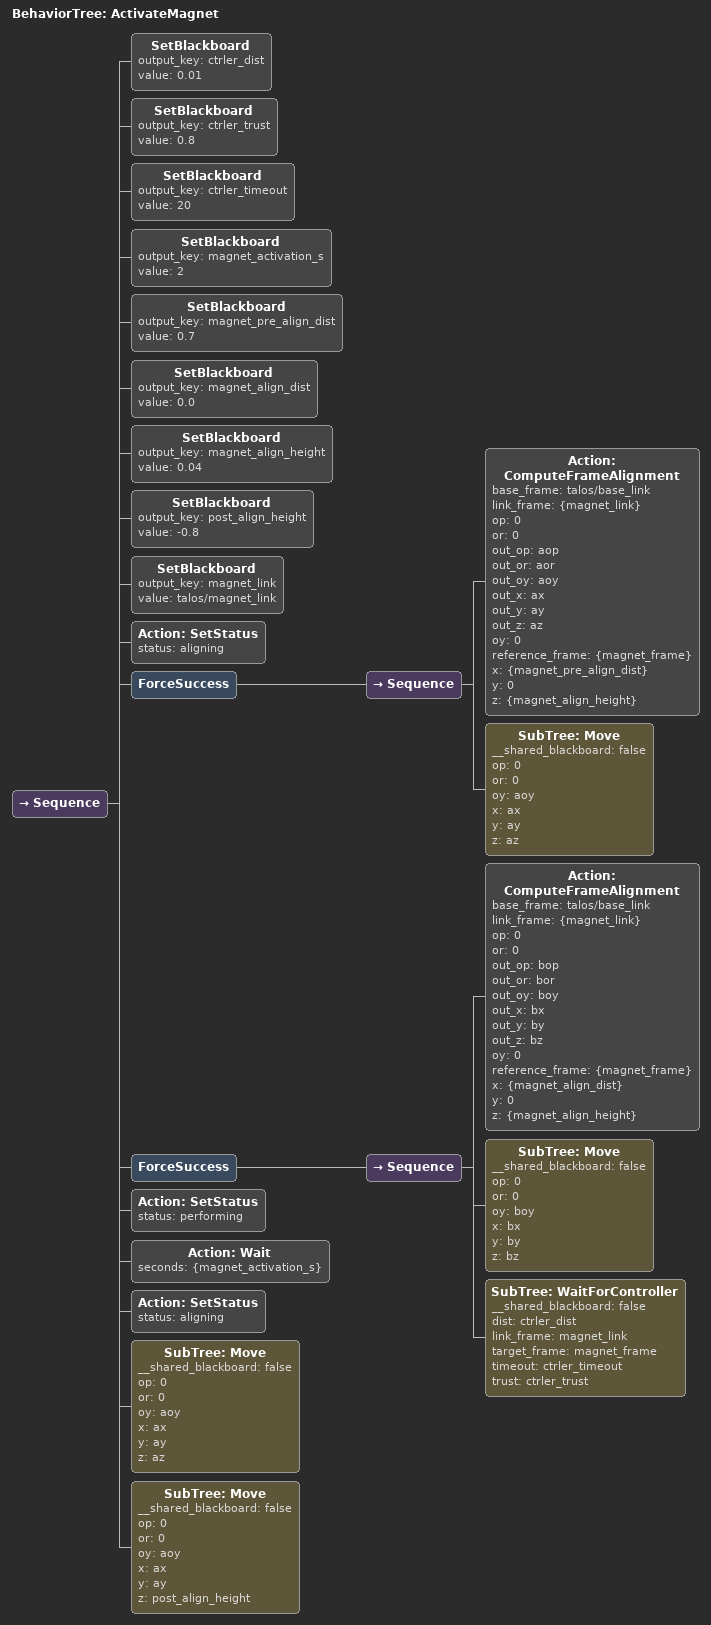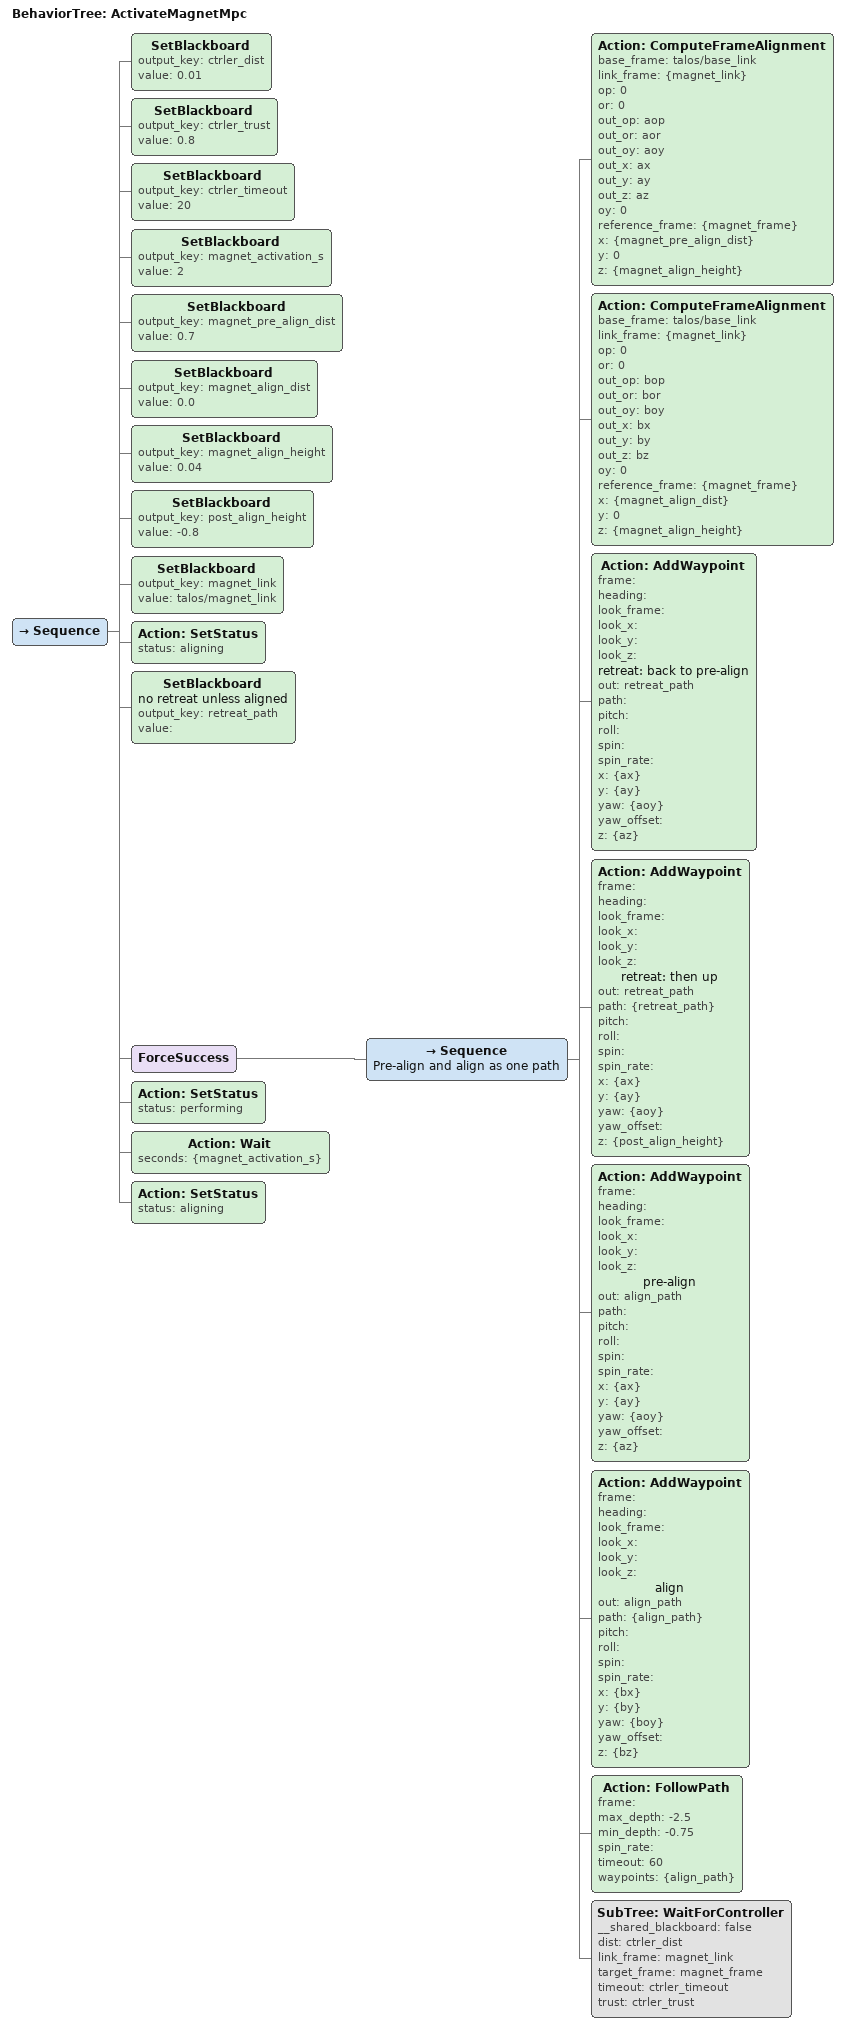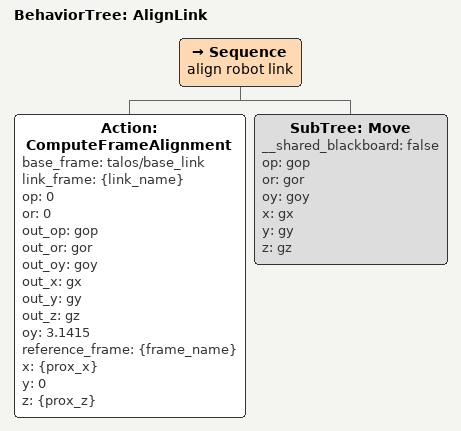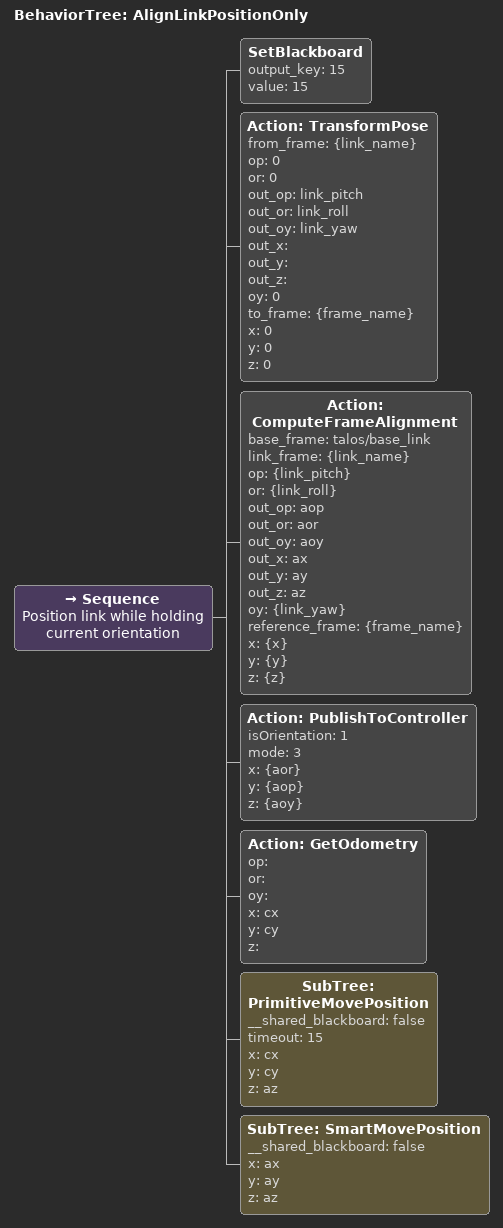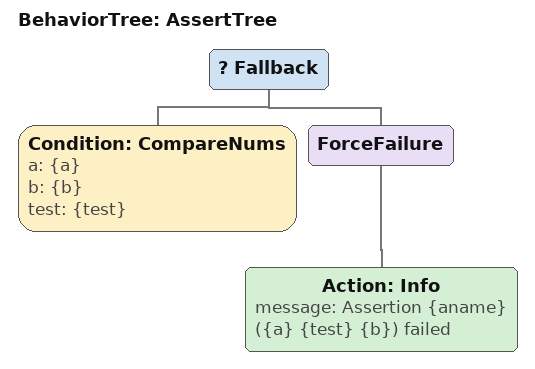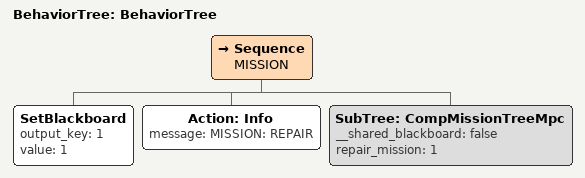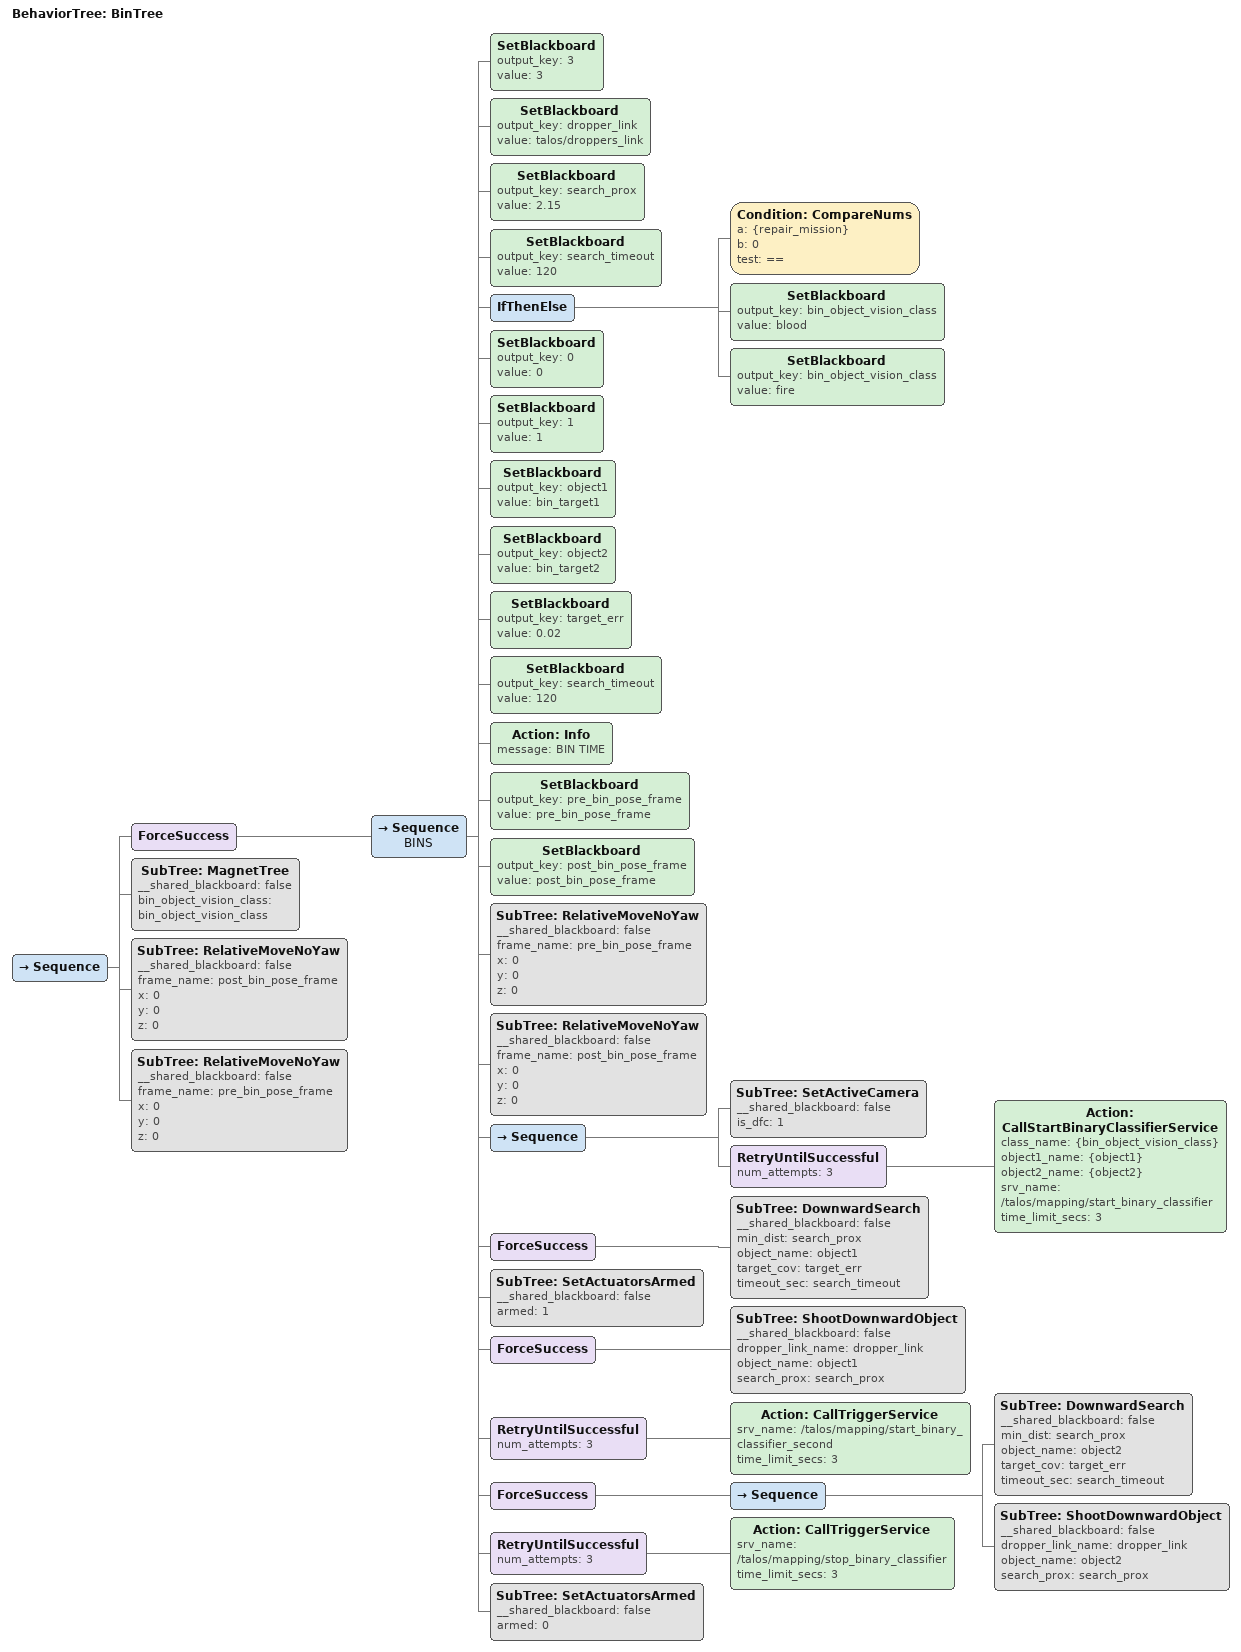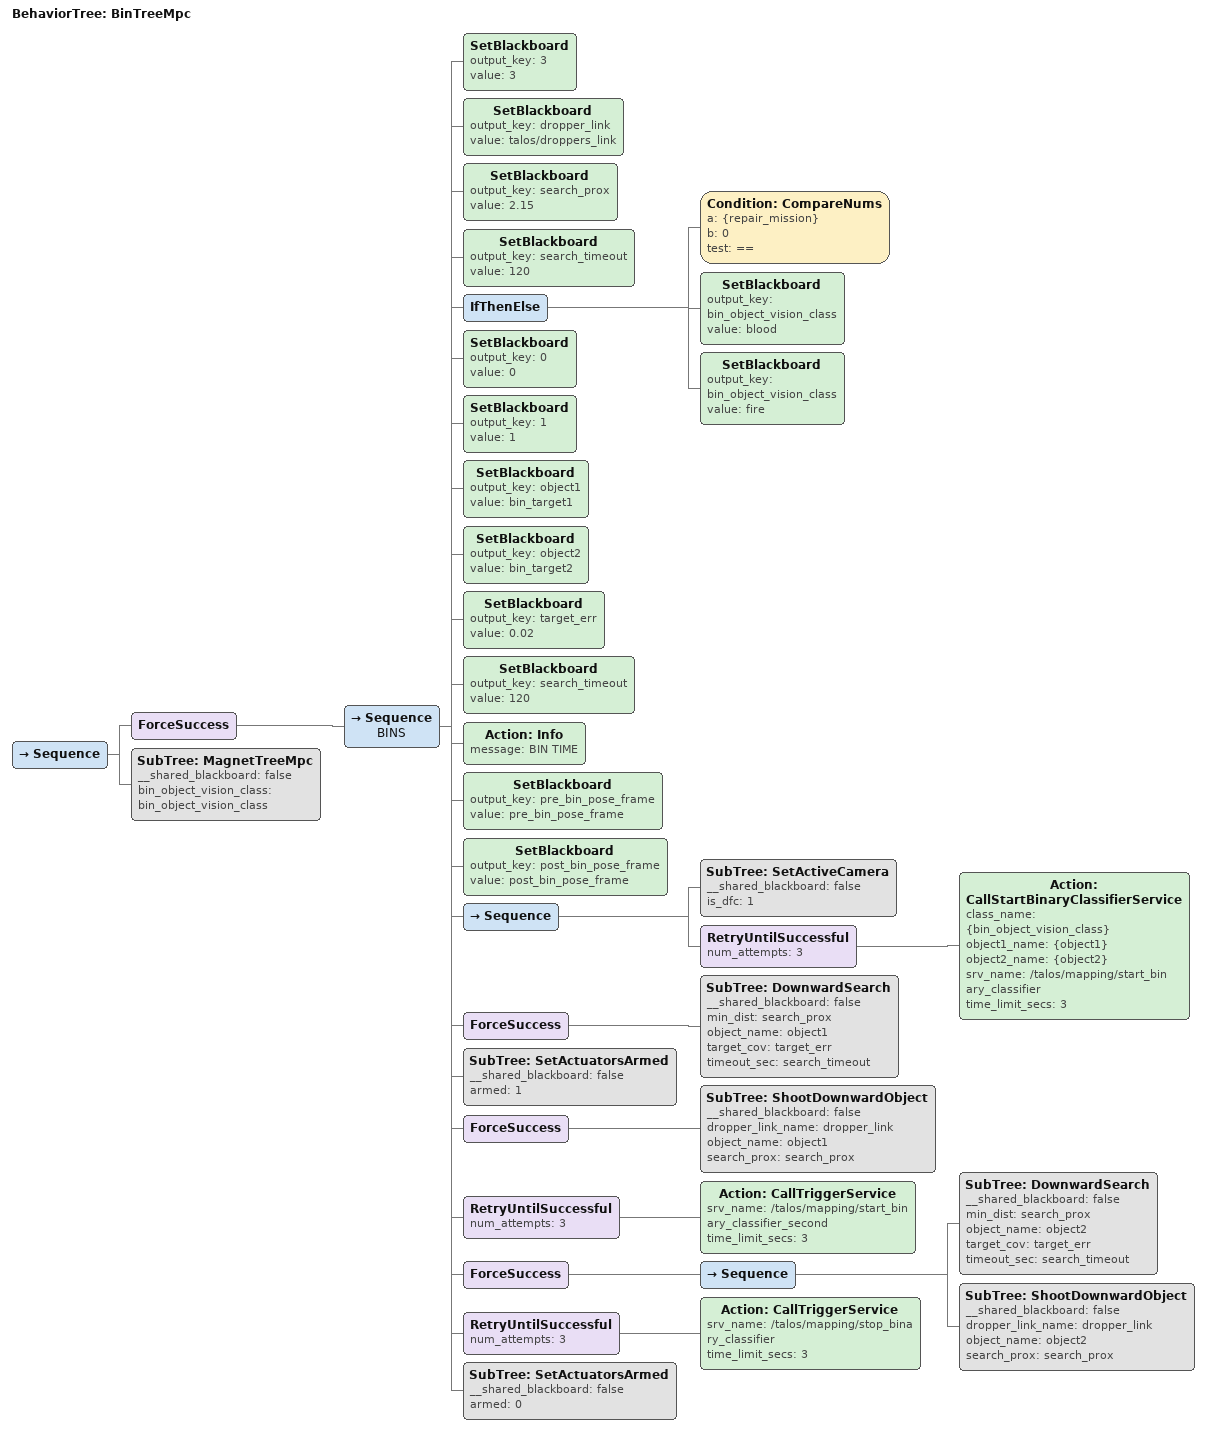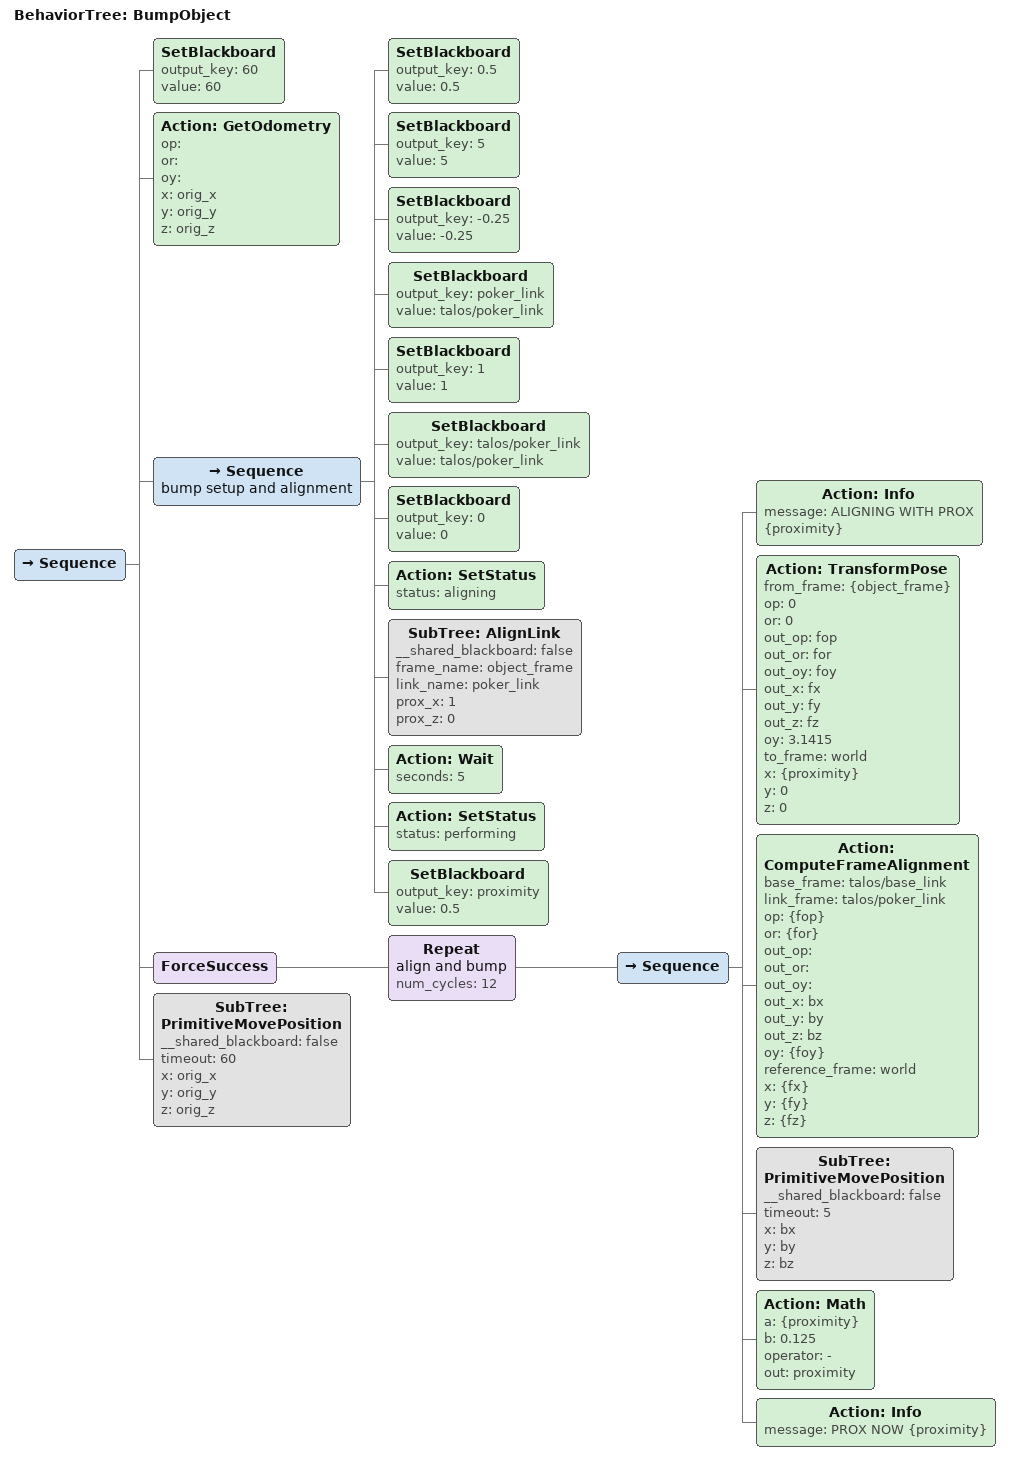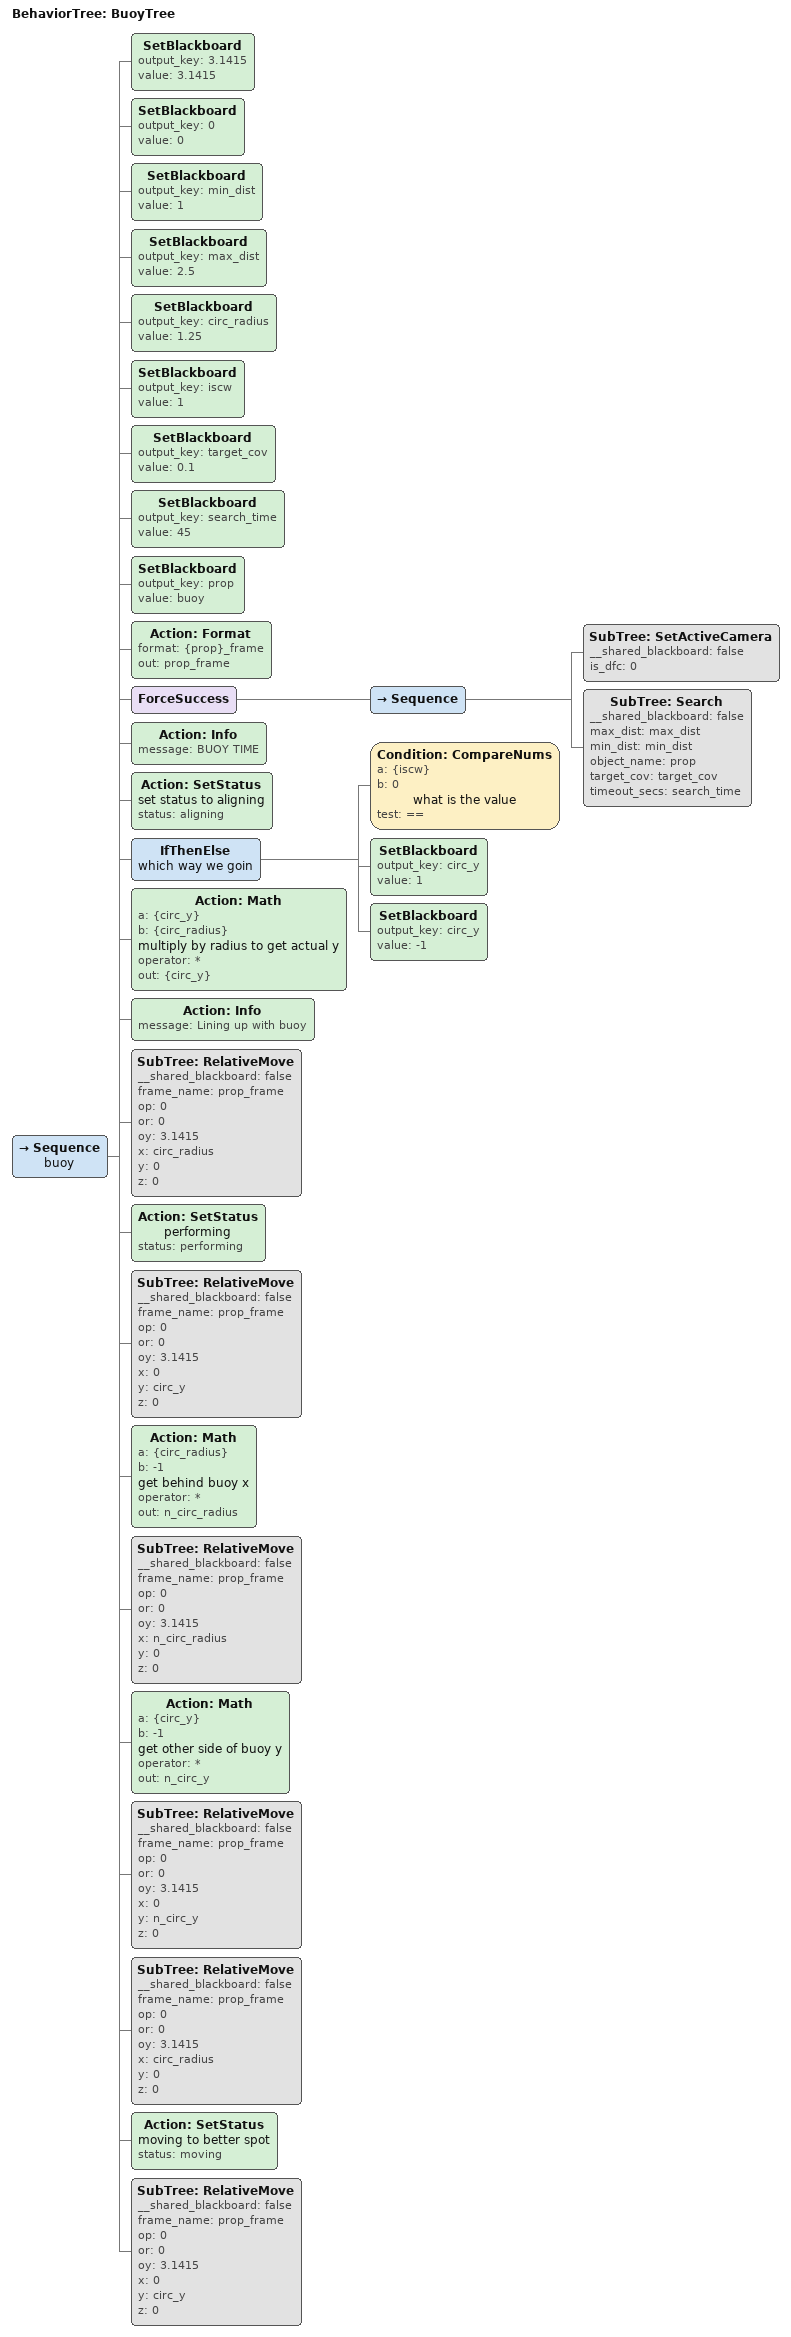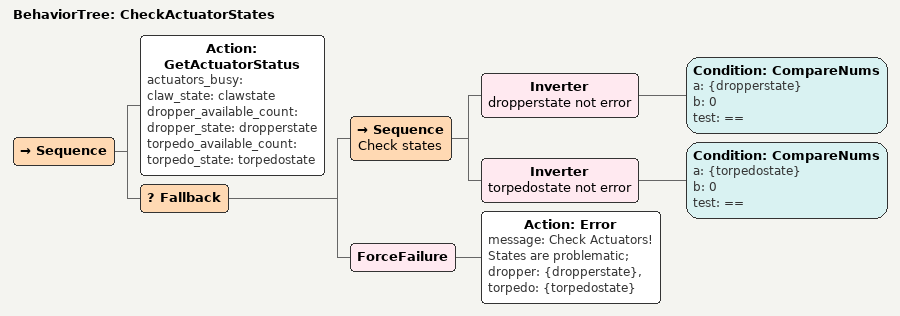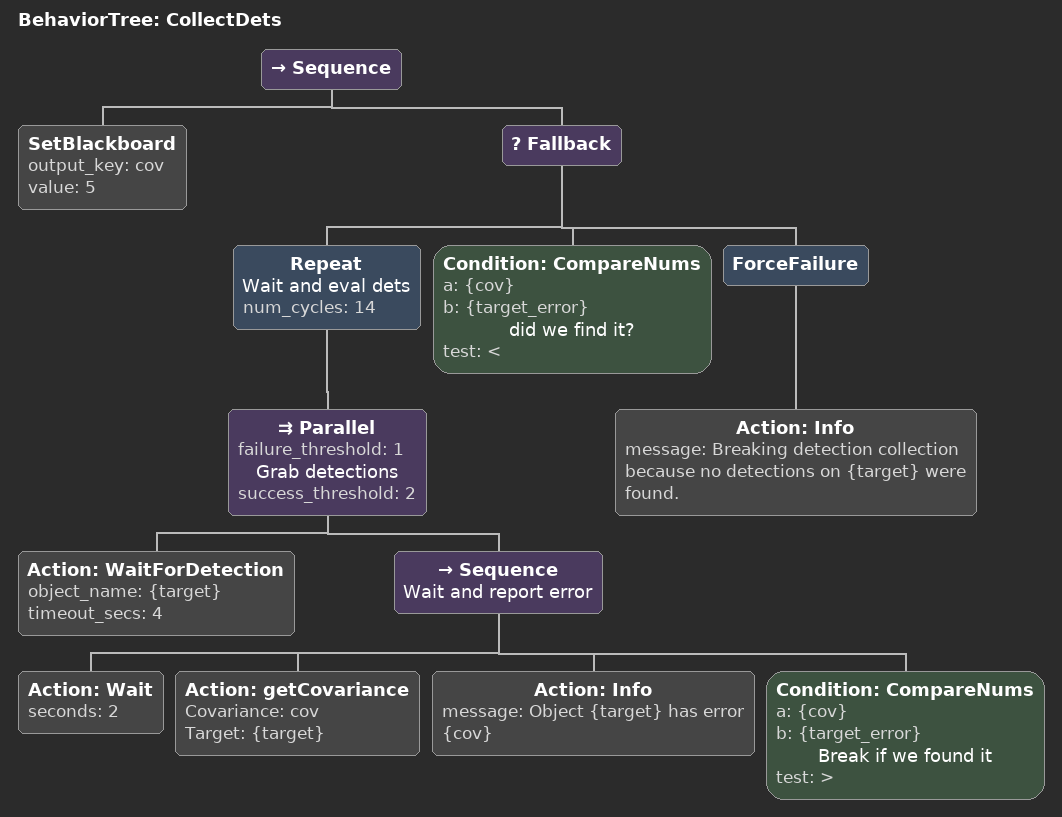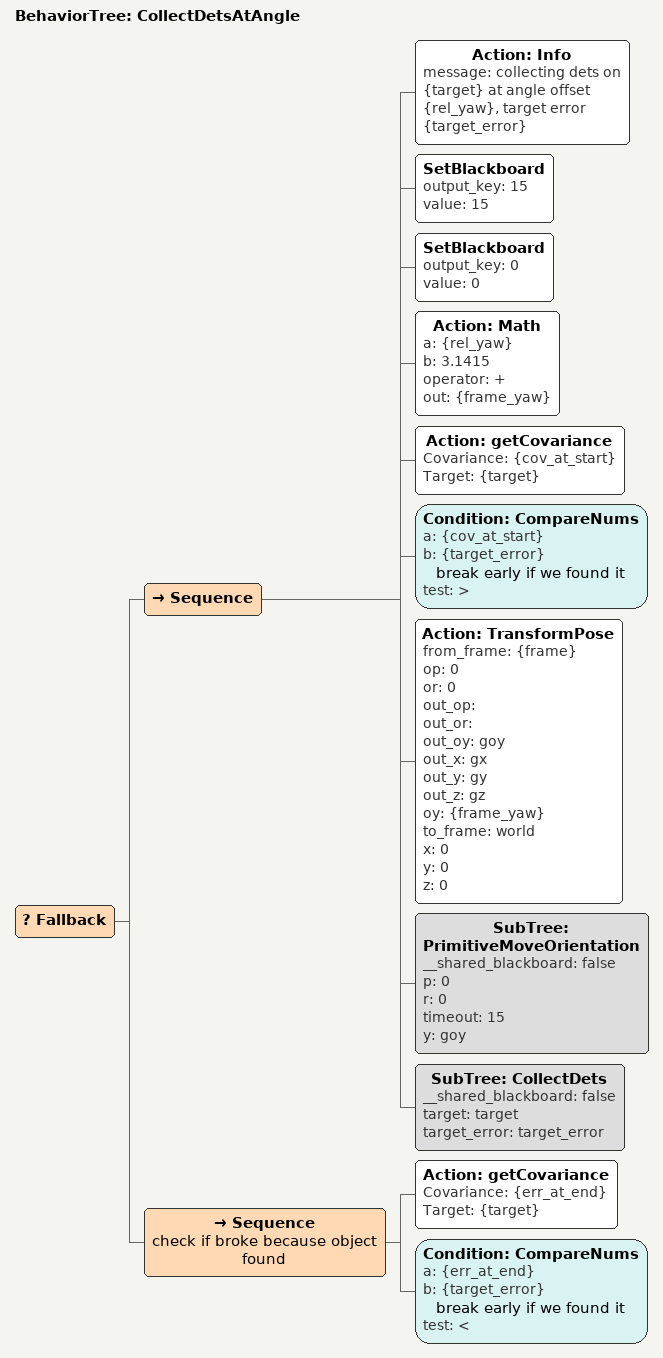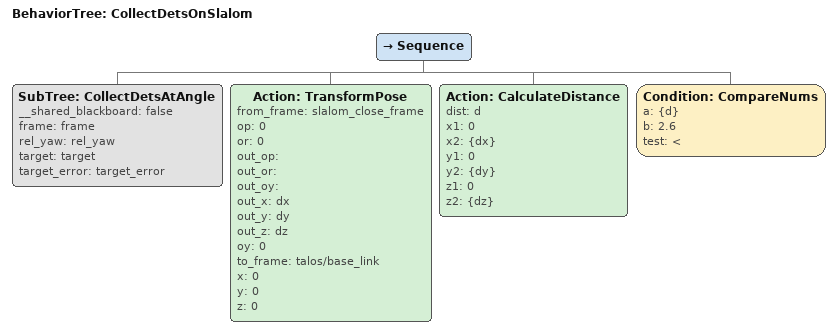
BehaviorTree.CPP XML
<BehaviorTree ID="ActivateMagnet">
    <Sequence>
        <SetBlackboard output_key="ctrler_dist" value="0.01"/>
        <SetBlackboard output_key="ctrler_trust" value="0.8"/>
        <SetBlackboard output_key="ctrler_timeout" value="20"/>
        <SetBlackboard output_key="magnet_activation_s" value="2"/>
        <SetBlackboard output_key="magnet_pre_align_dist" value="0.7"/>
        <SetBlackboard output_key="magnet_align_dist" value="0.0"/>
        <SetBlackboard output_key="magnet_align_height" value="0.04"/>
        <SetBlackboard output_key="post_align_height" value="-0.8"/>
        <SetBlackboard output_key="magnet_link" value="talos/magnet_link"/>
        <Action ID="SetStatus" status="aligning"/>
        <ForceSuccess>
            <Sequence>
                <Action ID="ComputeFrameAlignment" base_frame="talos/base_link" link_frame="{magnet_link}" op="0" or="0" out_op="aop" out_or="aor" out_oy="aoy" out_x="ax" out_y="ay" out_z="az" oy="0" reference_frame="{magnet_frame}" x="{magnet_pre_align_dist}" y="0" z="{magnet_align_height}"/>
                <SubTree ID="Move" __shared_blackboard="false" op="0" or="0" oy="aoy" x="ax" y="ay" z="az"/>
            </Sequence>
        </ForceSuccess>
        <ForceSuccess>
            <Sequence>
                <Action ID="ComputeFrameAlignment" base_frame="talos/base_link" link_frame="{magnet_link}" op="0" or="0" out_op="bop" out_or="bor" out_oy="boy" out_x="bx" out_y="by" out_z="bz" oy="0" reference_frame="{magnet_frame}" x="{magnet_align_dist}" y="0" z="{magnet_align_height}"/>
                <SubTree ID="Move" __shared_blackboard="false" op="0" or="0" oy="boy" x="bx" y="by" z="bz"/>
                <SubTree ID="WaitForController" __shared_blackboard="false" dist="ctrler_dist" link_frame="magnet_link" target_frame="magnet_frame" timeout="ctrler_timeout" trust="ctrler_trust"/>
            </Sequence>
        </ForceSuccess>
        <Action ID="SetStatus" status="performing"/>
        <Action ID="Wait" seconds="{magnet_activation_s}"/>
        <Action ID="SetStatus" status="aligning"/>
        <SubTree ID="Move" __shared_blackboard="false" op="0" or="0" oy="aoy" x="ax" y="ay" z="az"/>
        <SubTree ID="Move" __shared_blackboard="false" op="0" or="0" oy="aoy" x="ax" y="ay" z="post_align_height"/>
    </Sequence>
</BehaviorTree>

<BehaviorTree ID="ActivateMagnetMpc">
    <Sequence>
        <SetBlackboard output_key="ctrler_dist" value="0.01"/>
        <SetBlackboard output_key="ctrler_trust" value="0.8"/>
        <SetBlackboard output_key="ctrler_timeout" value="20"/>
        <SetBlackboard output_key="magnet_activation_s" value="2"/>
        <SetBlackboard output_key="magnet_pre_align_dist" value="0.7"/>
        <SetBlackboard output_key="magnet_align_dist" value="0.0"/>
        <SetBlackboard output_key="magnet_align_height" value="0.04"/>
        <SetBlackboard output_key="post_align_height" value="-0.8"/>
        <SetBlackboard output_key="magnet_link" value="talos/magnet_link"/>
        <Action ID="SetStatus" status="aligning"/>
        <SetBlackboard name="no retreat unless aligned" output_key="retreat_path" value=""/>
        <ForceSuccess>
            <Sequence name="Pre-align and align as one path">
                <Action ID="ComputeFrameAlignment" base_frame="talos/base_link" link_frame="{magnet_link}" op="0" or="0" out_op="aop" out_or="aor" out_oy="aoy" out_x="ax" out_y="ay" out_z="az" oy="0" reference_frame="{magnet_frame}" x="{magnet_pre_align_dist}" y="0" z="{magnet_align_height}"/>
                <Action ID="ComputeFrameAlignment" base_frame="talos/base_link" link_frame="{magnet_link}" op="0" or="0" out_op="bop" out_or="bor" out_oy="boy" out_x="bx" out_y="by" out_z="bz" oy="0" reference_frame="{magnet_frame}" x="{magnet_align_dist}" y="0" z="{magnet_align_height}"/>
                <Action ID="AddWaypoint" frame="" heading="" look_frame="" look_x="" look_y="" look_z="" name="retreat: back to pre-align" out="retreat_path" path="" pitch="" roll="" spin="" spin_rate="" x="{ax}" y="{ay}" yaw="{aoy}" yaw_offset="" z="{az}"/>
                <Action ID="AddWaypoint" frame="" heading="" look_frame="" look_x="" look_y="" look_z="" name="retreat: then up" out="retreat_path" path="{retreat_path}" pitch="" roll="" spin="" spin_rate="" x="{ax}" y="{ay}" yaw="{aoy}" yaw_offset="" z="{post_align_height}"/>
                <Action ID="AddWaypoint" frame="" heading="" look_frame="" look_x="" look_y="" look_z="" name="pre-align" out="align_path" path="" pitch="" roll="" spin="" spin_rate="" x="{ax}" y="{ay}" yaw="{aoy}" yaw_offset="" z="{az}"/>
                <Action ID="AddWaypoint" frame="" heading="" look_frame="" look_x="" look_y="" look_z="" name="align" out="align_path" path="{align_path}" pitch="" roll="" spin="" spin_rate="" x="{bx}" y="{by}" yaw="{boy}" yaw_offset="" z="{bz}"/>
                <Action ID="FollowPath" frame="" max_depth="-2.5" min_depth="-0.75" spin_rate="" timeout="60" waypoints="{align_path}"/>
                <SubTree ID="WaitForController" __shared_blackboard="false" dist="ctrler_dist" link_frame="magnet_link" target_frame="magnet_frame" timeout="ctrler_timeout" trust="ctrler_trust"/>
            </Sequence>
        </ForceSuccess>
        <Action ID="SetStatus" status="performing"/>
        <Action ID="Wait" seconds="{magnet_activation_s}"/>
        <Action ID="SetStatus" status="aligning"/>
    </Sequence>
</BehaviorTree>

<BehaviorTree ID="AlignLink">
    <Sequence name="align robot link">
        <Action ID="ComputeFrameAlignment" base_frame="talos/base_link" link_frame="{link_name}" op="0" or="0" out_op="gop" out_or="gor" out_oy="goy" out_x="gx" out_y="gy" out_z="gz" oy="3.1415" reference_frame="{frame_name}" x="{prox_x}" y="0" z="{prox_z}"/>
        <SubTree ID="Move" __shared_blackboard="false" op="gop" or="gor" oy="goy" x="gx" y="gy" z="gz"/>
    </Sequence>
</BehaviorTree>

<BehaviorTree ID="AlignLinkPositionOnly">
    <Sequence name="Position link while holding current orientation">
        <SetBlackboard output_key="15" value="15"/>
        <Action ID="TransformPose" from_frame="{link_name}" op="0" or="0" out_op="link_pitch" out_or="link_roll" out_oy="link_yaw" out_x="" out_y="" out_z="" oy="0" to_frame="{frame_name}" x="0" y="0" z="0"/>
        <Action ID="ComputeFrameAlignment" base_frame="talos/base_link" link_frame="{link_name}" op="{link_pitch}" or="{link_roll}" out_op="aop" out_or="aor" out_oy="aoy" out_x="ax" out_y="ay" out_z="az" oy="{link_yaw}" reference_frame="{frame_name}" x="{x}" y="{y}" z="{z}"/>
        <Action ID="PublishToController" isOrientation="1" mode="3" x="{aor}" y="{aop}" z="{aoy}"/>
        <Action ID="GetOdometry" op="" or="" oy="" x="cx" y="cy" z=""/>
        <SubTree ID="PrimitiveMovePosition" __shared_blackboard="false" timeout="15" x="cx" y="cy" z="az"/>
        <SubTree ID="SmartMovePosition" __shared_blackboard="false" x="ax" y="ay" z="az"/>
    </Sequence>
</BehaviorTree>

<BehaviorTree ID="AssertTree">
    <Fallback>
        <Condition ID="CompareNums" a="{a}" b="{b}" test="{test}"/>
        <ForceFailure>
            <Action ID="Info" message="Assertion {aname} ({a} {test} {b}) failed"/>
        </ForceFailure>
    </Fallback>
</BehaviorTree>

<BehaviorTree ID="BehaviorTree">
    <Sequence name="MISSION">
        <SetBlackboard output_key="1" value="1"/>
        <Action ID="Info" message="MISSION: REPAIR"/>
        <SubTree ID="CompMissionTreeMpc" __shared_blackboard="false" repair_mission="1"/>
    </Sequence>
</BehaviorTree>

<BehaviorTree ID="BinTree">
    <Sequence>
        <ForceSuccess>
            <Sequence name="BINS">
                <SetBlackboard output_key="3" value="3"/>
                <SetBlackboard output_key="dropper_link" value="talos/droppers_link"/>
                <SetBlackboard output_key="search_prox" value="2.15"/>
                <SetBlackboard output_key="search_timeout" value="120"/>
                <IfThenElse>
                    <Condition ID="CompareNums" a="{repair_mission}" b="0" test="=="/>
                    <SetBlackboard output_key="bin_object_vision_class" value="blood"/>
                    <SetBlackboard output_key="bin_object_vision_class" value="fire"/>
                </IfThenElse>
                <SetBlackboard output_key="0" value="0"/>
                <SetBlackboard output_key="1" value="1"/>
                <SetBlackboard output_key="object1" value="bin_target1"/>
                <SetBlackboard output_key="object2" value="bin_target2"/>
                <SetBlackboard output_key="target_err" value="0.02"/>
                <SetBlackboard output_key="search_timeout" value="120"/>
                <Action ID="Info" message="BIN TIME"/>
                <SetBlackboard output_key="pre_bin_pose_frame" value="pre_bin_pose_frame"/>
                <SetBlackboard output_key="post_bin_pose_frame" value="post_bin_pose_frame"/>
                <SubTree ID="RelativeMoveNoYaw" __shared_blackboard="false" frame_name="pre_bin_pose_frame" x="0" y="0" z="0"/>
                <SubTree ID="RelativeMoveNoYaw" __shared_blackboard="false" frame_name="post_bin_pose_frame" x="0" y="0" z="0"/>
                <Sequence>
                    <SubTree ID="SetActiveCamera" __shared_blackboard="false" is_dfc="1"/>
                    <RetryUntilSuccessful num_attempts="3">
                        <Action ID="CallStartBinaryClassifierService" class_name="{bin_object_vision_class}" object1_name="{object1}" object2_name="{object2}" srv_name="/talos/mapping/start_binary_classifier" time_limit_secs="3"/>
                    </RetryUntilSuccessful>
                </Sequence>
                <ForceSuccess>
                    <SubTree ID="DownwardSearch" __shared_blackboard="false" min_dist="search_prox" object_name="object1" target_cov="target_err" timeout_sec="search_timeout"/>
                </ForceSuccess>
                <SubTree ID="SetActuatorsArmed" __shared_blackboard="false" armed="1"/>
                <ForceSuccess>
                    <SubTree ID="ShootDownwardObject" __shared_blackboard="false" dropper_link_name="dropper_link" object_name="object1" search_prox="search_prox"/>
                </ForceSuccess>
                <RetryUntilSuccessful num_attempts="3">
                    <Action ID="CallTriggerService" srv_name="/talos/mapping/start_binary_classifier_second" time_limit_secs="3"/>
                </RetryUntilSuccessful>
                <ForceSuccess>
                    <Sequence>
                        <SubTree ID="DownwardSearch" __shared_blackboard="false" min_dist="search_prox" object_name="object2" target_cov="target_err" timeout_sec="search_timeout"/>
                        <SubTree ID="ShootDownwardObject" __shared_blackboard="false" dropper_link_name="dropper_link" object_name="object2" search_prox="search_prox"/>
                    </Sequence>
                </ForceSuccess>
                <RetryUntilSuccessful num_attempts="3">
                    <Action ID="CallTriggerService" srv_name="/talos/mapping/stop_binary_classifier" time_limit_secs="3"/>
                </RetryUntilSuccessful>
                <SubTree ID="SetActuatorsArmed" __shared_blackboard="false" armed="0"/>
            </Sequence>
        </ForceSuccess>
        <SubTree ID="MagnetTree" __shared_blackboard="false" bin_object_vision_class="bin_object_vision_class"/>
        <SubTree ID="RelativeMoveNoYaw" __shared_blackboard="false" frame_name="post_bin_pose_frame" x="0" y="0" z="0"/>
        <SubTree ID="RelativeMoveNoYaw" __shared_blackboard="false" frame_name="pre_bin_pose_frame" x="0" y="0" z="0"/>
    </Sequence>
</BehaviorTree>

<BehaviorTree ID="BinTreeMpc">
    <Sequence>
        <ForceSuccess>
            <Sequence name="BINS">
                <SetBlackboard output_key="3" value="3"/>
                <SetBlackboard output_key="dropper_link" value="talos/droppers_link"/>
                <SetBlackboard output_key="search_prox" value="2.15"/>
                <SetBlackboard output_key="search_timeout" value="120"/>
                <IfThenElse>
                    <Condition ID="CompareNums" a="{repair_mission}" b="0" test="=="/>
                    <SetBlackboard output_key="bin_object_vision_class" value="blood"/>
                    <SetBlackboard output_key="bin_object_vision_class" value="fire"/>
                </IfThenElse>
                <SetBlackboard output_key="0" value="0"/>
                <SetBlackboard output_key="1" value="1"/>
                <SetBlackboard output_key="object1" value="bin_target1"/>
                <SetBlackboard output_key="object2" value="bin_target2"/>
                <SetBlackboard output_key="target_err" value="0.02"/>
                <SetBlackboard output_key="search_timeout" value="120"/>
                <Action ID="Info" message="BIN TIME"/>
                <SetBlackboard output_key="pre_bin_pose_frame" value="pre_bin_pose_frame"/>
                <SetBlackboard output_key="post_bin_pose_frame" value="post_bin_pose_frame"/>
                <Sequence>
                    <SubTree ID="SetActiveCamera" __shared_blackboard="false" is_dfc="1"/>
                    <RetryUntilSuccessful num_attempts="3">
                        <Action ID="CallStartBinaryClassifierService" class_name="{bin_object_vision_class}" object1_name="{object1}" object2_name="{object2}" srv_name="/talos/mapping/start_binary_classifier" time_limit_secs="3"/>
                    </RetryUntilSuccessful>
                </Sequence>
                <ForceSuccess>
                    <SubTree ID="DownwardSearch" __shared_blackboard="false" min_dist="search_prox" object_name="object1" target_cov="target_err" timeout_sec="search_timeout"/>
                </ForceSuccess>
                <SubTree ID="SetActuatorsArmed" __shared_blackboard="false" armed="1"/>
                <ForceSuccess>
                    <SubTree ID="ShootDownwardObject" __shared_blackboard="false" dropper_link_name="dropper_link" object_name="object1" search_prox="search_prox"/>
                </ForceSuccess>
                <RetryUntilSuccessful num_attempts="3">
                    <Action ID="CallTriggerService" srv_name="/talos/mapping/start_binary_classifier_second" time_limit_secs="3"/>
                </RetryUntilSuccessful>
                <ForceSuccess>
                    <Sequence>
                        <SubTree ID="DownwardSearch" __shared_blackboard="false" min_dist="search_prox" object_name="object2" target_cov="target_err" timeout_sec="search_timeout"/>
                        <SubTree ID="ShootDownwardObject" __shared_blackboard="false" dropper_link_name="dropper_link" object_name="object2" search_prox="search_prox"/>
                    </Sequence>
                </ForceSuccess>
                <RetryUntilSuccessful num_attempts="3">
                    <Action ID="CallTriggerService" srv_name="/talos/mapping/stop_binary_classifier" time_limit_secs="3"/>
                </RetryUntilSuccessful>
                <SubTree ID="SetActuatorsArmed" __shared_blackboard="false" armed="0"/>
            </Sequence>
        </ForceSuccess>
        <SubTree ID="MagnetTreeMpc" __shared_blackboard="false" bin_object_vision_class="bin_object_vision_class"/>
    </Sequence>
</BehaviorTree>

<BehaviorTree ID="BumpObject">
    <Sequence>
        <SetBlackboard output_key="60" value="60"/>
        <Action ID="GetOdometry" op="" or="" oy="" x="orig_x" y="orig_y" z="orig_z"/>
        <Sequence name="bump setup and alignment">
            <SetBlackboard output_key="0.5" value="0.5"/>
            <SetBlackboard output_key="5" value="5"/>
            <SetBlackboard output_key="-0.25" value="-0.25"/>
            <SetBlackboard output_key="poker_link" value="talos/poker_link"/>
            <SetBlackboard output_key="1" value="1"/>
            <SetBlackboard output_key="talos/poker_link" value="talos/poker_link"/>
            <SetBlackboard output_key="0" value="0"/>
            <Action ID="SetStatus" status="aligning"/>
            <SubTree ID="AlignLink" __shared_blackboard="false" frame_name="object_frame" link_name="poker_link" prox_x="1" prox_z="0"/>
            <Action ID="Wait" seconds="5"/>
            <Action ID="SetStatus" status="performing"/>
            <SetBlackboard output_key="proximity" value="0.5"/>
        </Sequence>
        <ForceSuccess>
            <Repeat name="align and bump" num_cycles="12">
                <Sequence>
                    <Action ID="Info" message="ALIGNING WITH PROX {proximity}"/>
                    <Action ID="TransformPose" from_frame="{object_frame}" op="0" or="0" out_op="fop" out_or="for" out_oy="foy" out_x="fx" out_y="fy" out_z="fz" oy="3.1415" to_frame="world" x="{proximity}" y="0" z="0"/>
                    <Action ID="ComputeFrameAlignment" base_frame="talos/base_link" link_frame="talos/poker_link" op="{fop}" or="{for}" out_op="" out_or="" out_oy="" out_x="bx" out_y="by" out_z="bz" oy="{foy}" reference_frame="world" x="{fx}" y="{fy}" z="{fz}"/>
                    <SubTree ID="PrimitiveMovePosition" __shared_blackboard="false" timeout="5" x="bx" y="by" z="bz"/>
                    <Action ID="Math" a="{proximity}" b="0.125" operator="-" out="proximity"/>
                    <Action ID="Info" message="PROX NOW {proximity}"/>
                </Sequence>
            </Repeat>
        </ForceSuccess>
        <SubTree ID="PrimitiveMovePosition" __shared_blackboard="false" timeout="60" x="orig_x" y="orig_y" z="orig_z"/>
    </Sequence>
</BehaviorTree>

<BehaviorTree ID="BuoyTree">
    <Sequence name="buoy">
        <SetBlackboard output_key="3.1415" value="3.1415"/>
        <SetBlackboard output_key="0" value="0"/>
        <SetBlackboard output_key="min_dist" value="1"/>
        <SetBlackboard output_key="max_dist" value="2.5"/>
        <SetBlackboard output_key="circ_radius" value="1.25"/>
        <SetBlackboard output_key="iscw" value="1"/>
        <SetBlackboard output_key="target_cov" value="0.1"/>
        <SetBlackboard output_key="search_time" value="45"/>
        <SetBlackboard output_key="prop" value="buoy"/>
        <Action ID="Format" format="{prop}_frame" out="prop_frame"/>
        <ForceSuccess>
            <Sequence>
                <SubTree ID="SetActiveCamera" __shared_blackboard="false" is_dfc="0"/>
                <SubTree ID="Search" __shared_blackboard="false" max_dist="max_dist" min_dist="min_dist" object_name="prop" target_cov="target_cov" timeout_secs="search_time"/>
            </Sequence>
        </ForceSuccess>
        <Action ID="Info" message="BUOY TIME"/>
        <Action ID="SetStatus" name="set status to aligning" status="aligning"/>
        <IfThenElse name="which way we goin">
            <Condition ID="CompareNums" a="{iscw}" b="0" name="what is the value" test="=="/>
            <SetBlackboard output_key="circ_y" value="1"/>
            <SetBlackboard output_key="circ_y" value="-1"/>
        </IfThenElse>
        <Action ID="Math" a="{circ_y}" b="{circ_radius}" name="multiply by radius to get actual y" operator="*" out="{circ_y}"/>
        <Action ID="Info" message="Lining up with buoy"/>
        <SubTree ID="RelativeMove" __shared_blackboard="false" frame_name="prop_frame" op="0" or="0" oy="3.1415" x="circ_radius" y="0" z="0"/>
        <Action ID="SetStatus" name="performing" status="performing"/>
        <SubTree ID="RelativeMove" __shared_blackboard="false" frame_name="prop_frame" op="0" or="0" oy="3.1415" x="0" y="circ_y" z="0"/>
        <Action ID="Math" a="{circ_radius}" b="-1" name="get behind buoy x" operator="*" out="n_circ_radius"/>
        <SubTree ID="RelativeMove" __shared_blackboard="false" frame_name="prop_frame" op="0" or="0" oy="3.1415" x="n_circ_radius" y="0" z="0"/>
        <Action ID="Math" a="{circ_y}" b="-1" name="get other side of buoy y" operator="*" out="n_circ_y"/>
        <SubTree ID="RelativeMove" __shared_blackboard="false" frame_name="prop_frame" op="0" or="0" oy="3.1415" x="0" y="n_circ_y" z="0"/>
        <SubTree ID="RelativeMove" __shared_blackboard="false" frame_name="prop_frame" op="0" or="0" oy="3.1415" x="circ_radius" y="0" z="0"/>
        <Action ID="SetStatus" name="moving to better spot" status="moving"/>
        <SubTree ID="RelativeMove" __shared_blackboard="false" frame_name="prop_frame" op="0" or="0" oy="3.1415" x="0" y="circ_y" z="0"/>
    </Sequence>
</BehaviorTree>

<BehaviorTree ID="CheckActuatorStates">
    <Sequence>
        <Action ID="GetActuatorStatus" actuators_busy="" claw_state="clawstate" dropper_available_count="" dropper_state="dropperstate" torpedo_available_count="" torpedo_state="torpedostate"/>
        <Fallback>
            <Sequence name="Check states">
                <Inverter name="dropperstate not error">
                    <Condition ID="CompareNums" a="{dropperstate}" b="0" test="=="/>
                </Inverter>
                <Inverter name="torpedostate not error">
                    <Condition ID="CompareNums" a="{torpedostate}" b="0" test="=="/>
                </Inverter>
            </Sequence>
            <ForceFailure>
                <Action ID="Error" message="Check Actuators! States are problematic; dropper: {dropperstate}, torpedo: {torpedostate}"/>
            </ForceFailure>
        </Fallback>
    </Sequence>
</BehaviorTree>

<BehaviorTree ID="CollectDets">
    <Sequence>
        <SetBlackboard output_key="cov" value="5"/>
        <Fallback>
            <Repeat name="Wait and eval dets" num_cycles="14">
                <Parallel failure_threshold="1" name="Grab detections" success_threshold="2">
                    <Action ID="WaitForDetection" object_name="{target}" timeout_secs="4"/>
                    <Sequence name="Wait and report error">
                        <Action ID="Wait" seconds="2"/>
                        <Action Covariance="cov" ID="getCovariance" Target="{target}"/>
                        <Action ID="Info" message="Object {target} has error  {cov}"/>
                        <Condition ID="CompareNums" a="{cov}" b="{target_error}" name="Break if we found it" test=">"/>
                    </Sequence>
                </Parallel>
            </Repeat>
            <Condition ID="CompareNums" a="{cov}" b="{target_error}" name="did we find it?" test="&lt;"/>
            <ForceFailure>
                <Action ID="Info" message="Breaking detection collection because no detections on {target} were found."/>
            </ForceFailure>
        </Fallback>
    </Sequence>
</BehaviorTree>

<BehaviorTree ID="CollectDetsAtAngle">
    <Fallback>
        <Sequence>
            <Action ID="Info" message="collecting dets on {target} at angle offset {rel_yaw}, target error {target_error}"/>
            <SetBlackboard output_key="15" value="15"/>
            <SetBlackboard output_key="0" value="0"/>
            <Action ID="Math" a="{rel_yaw}" b="3.1415" operator="+" out="{frame_yaw}"/>
            <Action Covariance="{cov_at_start}" ID="getCovariance" Target="{target}"/>
            <Condition ID="CompareNums" a="{cov_at_start}" b="{target_error}" name="break early if we found it" test=">"/>
            <Action ID="TransformPose" from_frame="{frame}" op="0" or="0" out_op="" out_or="" out_oy="goy" out_x="gx" out_y="gy" out_z="gz" oy="{frame_yaw}" to_frame="world" x="0" y="0" z="0"/>
            <SubTree ID="PrimitiveMoveOrientation" __shared_blackboard="false" p="0" r="0" timeout="15" y="goy"/>
            <SubTree ID="CollectDets" __shared_blackboard="false" target="target" target_error="target_error"/>
        </Sequence>
        <Sequence name="check if broke because object found">
            <Action Covariance="{err_at_end}" ID="getCovariance" Target="{target}"/>
            <Condition ID="CompareNums" a="{err_at_end}" b="{target_error}" name="break early if we found it" test="&lt;"/>
        </Sequence>
    </Fallback>
</BehaviorTree>

<BehaviorTree ID="CollectDetsOnSlalom">
    <Sequence>
        <SubTree ID="CollectDetsAtAngle" __shared_blackboard="false" frame="frame" rel_yaw="rel_yaw" target="target" target_error="target_error"/>
        <Action ID="TransformPose" from_frame="slalom_close_frame" op="0" or="0" out_op="" out_or="" out_oy="" out_x="dx" out_y="dy" out_z="dz" oy="0" to_frame="talos/base_link" x="0" y="0" z="0"/>
        <Action ID="CalculateDistance" dist="d" x1="0" x2="{dx}" y1="0" y2="{dy}" z1="0" z2="{dz}"/>
        <Condition ID="CompareNums" a="{d}" b="2.6" test="&lt;"/>
    </Sequence>
</BehaviorTree>
